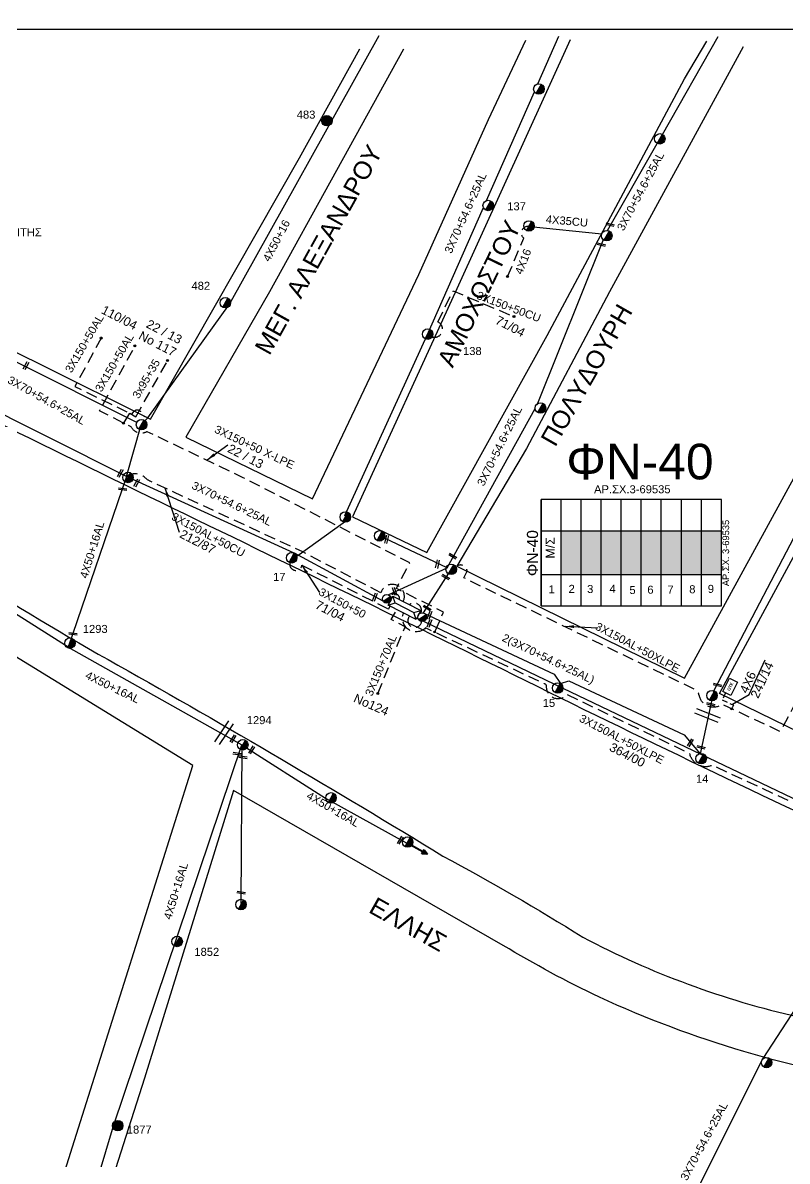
# Model space of a CAD drawing. Header units: millimetres. Extents: x 938 to 3112, y 793 to 1825.
# Drawn here: x 1769.3 to 1941.3, y 1553.4 to 1809.4 of the extents above; entities that cross this region are included whole.
import ezdxf
from ezdxf.enums import TextEntityAlignment as Align

# ---------------------------------------------------------------- set-up
doc = ezdxf.new("R2010")
doc.units = ezdxf.units.MM
doc.linetypes.add('DASHED', pattern=[19.05, 12.7, -6.35])
for name, color, linetype in [('Pillar OTE', 7, 'Continuous'), ('Ασφαλειοκιβώτια Χ.Τ 9 αναχωρήσεων', 7, 'Continuous'), ('Γέφυρες Εναερίου Δικτύου', 7, 'Continuous'), ('Γυμνά εναέρια ΧΤ (3Φ)   4x35CU', 7, 'Continuous'), ('Γυμνά εναέρια ΧΤ και ΦΟΠ (3Φ)   4x50+16AL', 7, 'Continuous'), ('Εναέρια παροχή ΧΤ 4x16', 7, 'SYN_LINE'), ('Επίτονοι', 7, 'Continuous'), ('Επιγραφές - Σχήματα', 7, 'Continuous'), ('Καλώδια ΧΤ   3x150+50AL', 7, 'DASHED'), ('Καλώδια ΧΤ   3x150+50CU', 7, 'DASHED'), ('Καλώδια ΧΤ   3x150+70AL', 7, 'DASHED'), ('Καλώδια ΧΤ   3x150AL+50CU', 7, 'DASHED'), ('Καλώδια ΧΤ   3x150AL+50XLPE', 7, 'DASHED'), ('Καλώδια ΧΤ   3x95+35CU', 7, 'DASHED'), ('Μηχανική τομή', 7, 'Continuous'), ('Στύλος Ξύλινος', 7, 'Continuous'), ('Στύλος Ξύλινος @ 1', 7, 'Continuous'), ('Στύλος ΦΜ', 7, 'Continuous'), ('Στύλος ΦΜ @ 1', 7, 'Continuous'), ('Συνδέσεις', 7, 'Continuous'), ('Συνεστραμμένα ΧΤ   3x70+54.6+25AL', 7, 'SYN_LINE'), ('Τομή', 7, 'Continuous'), ('Υποσταθμός εναέριος 2 στύλων', 7, 'Continuous'), ('Υποσταθμός πόλεως', 7, 'Continuous'), ('Υπόβαθρο ΔΕΗ', 7, 'Continuous'), ('Υπόγεια καλώδια Παροχών ΧΤ   4x6', 7, 'DASHED')]:
    doc.layers.add(name, color=color, linetype=linetype)
doc.styles.get("Standard").update_dxf_attribs({"font": 'arial.ttf'})
doc.linetypes.add('SYN_LINE', pattern='A,0.5,-0.0001,["/\\/\\/\\/",Standard,S=0.1,R=0,X=0,Y=-0.05],-0.25', length=0.7501)
doc.dimstyles.new('ISO-25', dxfattribs={"dimtxt": 2.5, "dimasz": 2.5, "dimexe": 1.25, "dimexo": 0.625, "dimtad": 1, "dimtxsty": 'Standard', "dimcen": 2.5, "dimaunit": 2, "dimazin": 0, "dimtfac": 1, "dimtmove": 0, "dimatfit": 3, "dimfxl": 1, "dimarcsym": 0})

# ---------------------------------------------------------------- blocks, each defined once
blk = doc.blocks.new('ΑΣΦΑΛΕΙΟΚΙΒΩΤΙΟ ΥΠΟΣΤΑΘΜΟΥ 9 ΑΝΑΧΩΡΗΣΕΩΝ')
at = {"layer": 'Ασφαλειοκιβώτια Χ.Τ 9 αναχωρήσεων', "ltscale": 40}
for p, q in [((-23.8, 40.36), (24.02, 40.36)), ((-9.72, 40.36), (-9.72, -40.64)), ((9.94, 40.36), (9.94, -40.64)), ((-23.8, 31.36), (24.02, 31.36)), ((-23.8, 22.36), (24.02, 22.36)), ((-23.8, 13.36), (24.02, 13.36)), ((-23.8, 4.36), (24.02, 4.36)), ((-23.8, -4.64), (24.02, -4.64)), ((-23.8, -13.64), (24.02, -13.64)), ((-23.8, -22.64), (24.02, -22.64)), ((-23.8, -31.64), (24.02, -31.64))]:
    blk.add_line(p, q, dxfattribs=at)
at = {"layer": 'Ασφαλειοκιβώτια Χ.Τ 9 αναχωρήσεων'}
blk.add_lwpolyline([(-23.8, -40.64), (24.02, -40.64), (24.02, 40.36), (-23.8, 40.36)], close=True, dxfattribs=at)
for s, p in [('1', (-18.22, 37.06)), ('2', (-18.02, 28.07)), ('3', (-18.09, 19.73)), ('4', (-17.94, 9.66)), ('5', (-18.55, 0.71)), ('6', (-18.4, -7.35)), ('7', (-18.34, -16.37)), ('8', (-18.19, -26.2)), ('9', (-18.02, -34.53))]:
    blk.add_text(s, height=3.6, rotation=270, dxfattribs=at).set_placement(p)
at = {"layer": 'Ασφαλειοκιβώτια Χ.Τ 9 αναχωρήσεων', "ltscale": 40}
for tag, height, p in [('ΟΝΟΜΑ', 5, (-0.16, 44.31)), ('ΚΕΙΜΕΝΟ 1', 2, (17.06, 35.59)), ('ΚΕΙΜΕΝΟ 2', 2, (17.06, 26.88)), ('ΚΕΙΜΕΝΟ 3', 2, (17.06, 17.69)), ('ΚΕΙΜΕΝΟ 4', 2, (17.06, 8.71)), ('ΚΕΙΜΕΝΟ 5', 2, (17.06, -0.13)), ('ΚΕΙΜΕΝΟ 6', 2, (17.06, -9.05)), ('ΚΕΙΜΕΝΟ 7', 2, (17.06, -18.13)), ('ΚΕΙΜΕΝΟ 8', 2, (17.06, -26.85)), ('ΚΕΙΜΕΝΟ 9', 2, (17.06, -35.99)), ('ΣΧ', 2, (-0.1, -42.64))]:
    blk.add_attdef(tag, text='', height=height, dxfattribs=at).set_placement(p, align=Align.MIDDLE_CENTER)
blk = doc.blocks.new('ΥΠΟΣΤΑΘΜΟΣ ΕΝΑΕΡΙΟΣ ΕΠΙ 2 ΣΤΥΛΩΝ')
at = {"layer": 'Υποσταθμός εναέριος 2 στύλων', "linetype": 'Continuous'}
for points in [[(-11.97, -2.11, 0.574793), (-8.45, -0.07, 0.268822), (-9.64, 1.98)], [(9.68, -2.15, 0.574793), (13.19, -0.1, 0.268822), (12.01, 1.95)]]:
    blk.add_hatch(color=256, dxfattribs=at).paths.add_polyline_path(points)
for p, q in [((-11.97, -2.11), (-9.64, 1.98)), ((9.68, -2.15), (12.01, 1.95))]:
    blk.add_line(p, q, dxfattribs=at)
for centre in [(-10.81, -0.07), (10.84, -0.1)]:
    blk.add_circle(centre, 2.36, dxfattribs=at)
at = {"layer": 'Υποσταθμός πόλεως', "linetype": 'Continuous', "ltscale": 40}
blk.add_lwpolyline([(-8.57, 2.82), (8.57, 2.82), (8.57, -2.82), (-8.57, -2.82)], close=True, dxfattribs=at)
for points in [[(-5.75, 0), (-8.57, 2.82)], [(-8.57, -2.82), (-5.75, 0)], [(-5.75, 0), (5.75, 0)], [(5.75, 0), (8.57, 2.82)], [(8.57, -2.82), (5.75, 0)]]:
    blk.add_lwpolyline(points, dxfattribs=at)
at = {"layer": 'Υποσταθμός εναέριος 2 στύλων', "ltscale": 40, "flags": 1}
for tag, p in [('ΜΕΤΑΣΧΗΜΑΤΙΣΜΟΣ', (14.09, 2.51)), ('ΙΣΧΥΣ', (14.07, -0.28)), ('ΑΡΙΘΜΟΣ', (14.19, -3))]:
    blk.add_attdef(tag, p, '', height=1.8, dxfattribs=at)
blk = doc.blocks.new('ΥΠΑΡΧΩΝ ΤΣΙΜΕΝΤΕΝΙΟΣ ΣΤΥΛΟΣ')
at = {"layer": 'Στύλος ΦΜ'}
blk.add_hatch(color=256, dxfattribs=at).paths.add_polyline_path([(-1.29, -2.28, 0.574793), (2.62, 0, 0.268822), (1.3, 2.27)])
blk.add_line((-1.29, -2.28), (1.3, 2.27), dxfattribs=at)
blk.add_circle((0, 0), 2.62, dxfattribs=at)
at = {"layer": 'Στύλος ΦΜ', "flags": 4}
for tag, p in [('ΑΡΙΘΜΟΣ', (-4.68, 8.05)), ('ΤΥΠΟΣ', (-4.91, 3.03))]:
    blk.add_attdef(tag, p, '', height=4, dxfattribs=at)
blk = doc.blocks.new('ΤΟΜΗ')
at = {"layer": 'Τομή', "ltscale": 40}
for p, q in [((-5.68, 0), (5.68, 0)), ((5.68, -2.33), (-5.68, -2.33))]:
    blk.add_line(p, q, dxfattribs=at)
blk = doc.blocks.new('ΕΠΙΤΟΝΟΣ')
at = {"layer": 'Επίτονοι', "lineweight": 40, "ltscale": 40}
blk.add_hatch(color=256, dxfattribs=at).paths.add_polyline_path([(-1.13, 6.47), (0, 9.1), (1.13, 6.47)])
for p, q in [((-1.13, 6.47), (0, 9.1)), ((1.13, 6.47), (-1.13, 6.47)), ((-1.13, 6.47), (0, 6.47)), ((0, 9.1), (1.13, 6.47)), ((0, 6.47), (0, 0))]:
    blk.add_line(p, q, dxfattribs=at)
blk = doc.blocks.new('ΥΠΑΡΧΩΝ ΞΥΛΙΝΟΣ ΣΤΥΛΟΣ')
at = {"layer": 'Στύλος Ξύλινος'}
h = blk.add_hatch(color=7, dxfattribs=at)
h.paths.add_polyline_path([(-2.62, 0, 0.270008), (-1.29, -2.28), (1.3, 2.27, 0.576266)])
h.paths.add_polyline_path([(-1.29, -2.28, 0.574793), (2.62, 0, 0.268822), (1.3, 2.27)])
at = {"layer": 'Στύλος Ξύλινος', "color": 7}
blk.add_line((-1.29, -2.28), (1.3, 2.27), dxfattribs=at)
blk.add_circle((0, 0), 2.62, dxfattribs=at)
at = {"layer": 'Στύλος Ξύλινος', "flags": 4}
for tag, p in [('ΑΡΙΘΜΟΣ', (-4.91, 8.6)), ('ΤΥΠΟΣ', (-4.85, 3.39))]:
    blk.add_attdef(tag, p, '', height=4, dxfattribs=at)
blk = doc.blocks.new('_ΣΥΝΔΕΣΗ')
at = {"layer": 'Συνδέσεις', "linetype": 'SYN_LINE', "ltscale": 40}
blk.add_hatch(color=256, dxfattribs=at).paths.add_polyline_path([(0.5, -0.01, 1), (-0.5, -0.01, 1)])
at = {"layer": 'Συνδέσεις'}
blk.add_circle((0, -0.01), 0.5, dxfattribs=at)
blk = doc.blocks.new('ΜΗΧΑΝΙΚΗ ΤΟΜΗ')
at = {"layer": 'Μηχανική τομή', "ltscale": 40}
for p, q in [((-1.89, 0.78), (1.89, 0.78)), ((1.89, 0), (-1.89, 0))]:
    blk.add_line(p, q, dxfattribs=at)
blk = doc.blocks.new('TSONTA XT1')
at = {"ltscale": 40}
h = blk.add_hatch(color=256, dxfattribs=at)
h.dxf.hatch_style = 1
h.paths.add_polyline_path([(596, 2487.7), (597.1, 2488.8), (596, 2489.9), (594.9, 2488.8)])
blk.add_lwpolyline([(594.9, 2488.8), (596, 2489.9), (597.1, 2488.8), (596, 2487.7)], close=True, dxfattribs=at)
blk = doc.blocks.new('PILLAR ΟΤΕ')
at = {"layer": 'Pillar OTE', "ltscale": 40}
blk.add_lwpolyline([(-3.31, 2.02), (3.39, 2.02), (3.39, -1.99), (-3.31, -1.99)], close=True, dxfattribs=at)
at = {"layer": 'Pillar OTE', "insert": (-1.81, 0.71), "char_height": 1.3575, "width": 109.961, "attachment_point": 1}
blk.add_mtext('{\\fArial|b1|i0|c161|p34;OTE}', dxfattribs=at)

msp = doc.modelspace()

# ---------------------------------------------------------------- hatches: boundary and pattern name
at = {"layer": 'Ασφαλειοκιβώτια Χ.Τ 9 αναχωρήσεων'}
for color, points in [(6, [(1890.44, 1685.39), (1894.94, 1685.39), (1894.94, 1695.22), (1890.44, 1695.22)]), (2, [(1894.94, 1695.22), (1894.94, 1685.39), (1899.44, 1685.39), (1899.44, 1695.22)]), (5, [(1899.44, 1695.22), (1899.44, 1685.39), (1903.94, 1685.39), (1903.94, 1695.22)]), (30, [(1903.94, 1695.22), (1903.94, 1685.39), (1908.44, 1685.39), (1908.44, 1695.22)]), (27, [(1908.44, 1695.22), (1908.44, 1685.39), (1912.94, 1685.39), (1912.94, 1695.22)]), (151, [(1912.94, 1695.22), (1912.94, 1685.39), (1917.44, 1685.39), (1917.44, 1695.22)]), (133, [(1917.44, 1695.22), (1917.44, 1685.39), (1921.94, 1685.39), (1921.94, 1695.22)]), (85, [(1921.94, 1695.22), (1921.94, 1685.39), (1926.44, 1685.39), (1926.44, 1695.22)])]:
    msp.add_hatch(color=color, dxfattribs=at).paths.add_polyline_path(points)

# ---------------------------------------------------------------- linework, layer by layer
at = {"layer": 'Γέφυρες Εναερίου Δικτύου', "color": 6, "linetype": 'SYN_LINE', "ltscale": 15}
msp.add_line((1924.79, 1659.31), (1921.71, 1645.06), dxfattribs=at)
at = {"layer": 'Γέφυρες Εναερίου Δικτύου', "color": 27, "flags": 128}
msp.add_lwpolyline([(1792.64, 1707.42), (1795.98, 1719.04)], dxfattribs=at)
at = {"layer": 'Γέφυρες Εναερίου Δικτύου', "color": 85, "linetype": 'SYN_LINE', "ltscale": 20, "flags": 128}
msp.add_lwpolyline([(1818.63, 1647.1), (1818.37, 1611.37)], dxfattribs=at)
at = {"layer": 'Γέφυρες Εναερίου Δικτύου', "color": 85, "linetype": 'DASHED', "ltscale": 0.2}
msp.add_arc((1857.34, 1677.28), 1.66, 341.5556, 127.5589, dxfattribs=at)
at = {"layer": 'Γυμνά εναέρια ΧΤ (3Φ)   4x35CU', "color": 5, "flags": 128}
msp.add_lwpolyline([(1883.46, 1763.64), (1899.6, 1761.98)], dxfattribs=at)
at = {"layer": 'Γυμνά εναέρια ΧΤ και ΦΟΠ (3Φ)   4x50+16AL', "color": 27, "flags": 128}
msp.add_lwpolyline([(1797.44, 1720.57), (1815.8, 1746.16), (1849.5, 1806.56)], dxfattribs=at)
at = {"layer": 'Γυμνά εναέρια ΧΤ και ΦΟΠ (3Φ)   4x50+16AL', "color": 2, "flags": 128}
for points in [[(1792.64, 1707.42), (1779.54, 1669.01)], [(1779.54, 1669.01), (1750.24, 1687.54), (1742.39, 1651.56), (1736.59, 1619.55), (1730.82, 1591.97), (1726.43, 1563.78)], [(1779.54, 1669.01), (1818.63, 1647.1)]]:
    msp.add_lwpolyline(points, dxfattribs=at)
at = {"layer": 'Γυμνά εναέρια ΧΤ και ΦΟΠ (3Φ)   4x50+16AL', "color": 85, "flags": 128}
msp.add_lwpolyline([(1686.13, 1265.35), (1696.45, 1310.78), (1706.33, 1347.23), (1718.4, 1386.34), (1735.76, 1382.12), (1757.4, 1455.37), (1771.04, 1498.63), (1789.77, 1561.37), (1818.63, 1647.1), (1837.46, 1635.04), (1859.25, 1623.02)], dxfattribs=at)
at = {"layer": 'Εναέρια παροχή ΧΤ 4x16', "color": 5, "linetype": 'DASHED', "ltscale": 0.2, "flags": 128}
msp.add_lwpolyline([(1878.39, 1752.37), (1882, 1761.02, -0.792177), (1883.46, 1763.64, -0.680072)], format="xyb", dxfattribs=at)
at = {"layer": 'Επιγραφές - Σχήματα'}
msp.add_lwpolyline([(974.02, 1807.96), (2963.81, 1807.96), (2963.81, 804.4), (974.02, 804.4)], close=True, dxfattribs=at)
at = {"layer": 'Επιγραφές - Σχήματα', "color": 151, "linetype": 'DASHED', "ltscale": 0.2}
for points in [[(1832.11, 1687.47), (1851.6, 1677.56)], [(1851.6, 1677.56), (1851.95, 1678.23)]]:
    msp.add_lwpolyline(points, dxfattribs=at)
msp.add_arc((1830.75, 1687.66), 1.37, 164.8695, 352.2327, dxfattribs=at)
at = {"layer": 'Επιγραφές - Σχήματα', "color": 5, "linetype": 'DASHED', "ltscale": 0.2}
msp.add_arc((1852.98, 1679.9), 1.11, 352.4044, 151.5413, dxfattribs=at)
at = {"layer": 'Επιγραφές - Σχήματα', "color": 6, "linetype": 'DASHED', "ltscale": 0.2}
msp.add_arc((1857.51, 1675.02), 1.56, 141.02, 353.2551, dxfattribs=at)
at = {"layer": 'Καλώδια ΧΤ   3x150+50AL', "color": 27, "linetype": 'DASHED', "ltscale": 0.2, "flags": 128}
msp.add_lwpolyline([(1786.98, 1738.54), (1781.07, 1727.67), (1793.85, 1721.37), (1794.43, 1722.08, -0.797475), (1795.92, 1721.34), (1797.44, 1720.57), (1795.98, 1719.04)], format="xyb", dxfattribs=at)
at = {"layer": 'Καλώδια ΧΤ   3x150+50CU', "color": 151, "linetype": 'DASHED', "ltscale": 0.2, "flags": 128}
msp.add_lwpolyline([(1862.71, 1742.14), (1866.11, 1749.15), (1879.84, 1743.35)], dxfattribs=at)
at = {"layer": 'Καλώδια ΧΤ   3x150+50CU', "color": 151, "linetype": 'DASHED', "ltscale": 0.2}
msp.add_arc((1861.96, 1740.51), 1.8, 241.5744, 65.5275, dxfattribs=at)
at = {"layer": 'Καλώδια ΧΤ   3x150+70AL', "color": 30, "linetype": 'DASHED', "ltscale": 0.2, "flags": 128}
msp.add_lwpolyline([(1849.2, 1658.6), (1855.31, 1673.63), (1852.22, 1675.27), (1853.48, 1677.44)], dxfattribs=at)
at = {"layer": 'Καλώδια ΧΤ   3x150AL+50CU', "color": 27, "linetype": 'DASHED', "ltscale": 0.2, "flags": 128}
msp.add_lwpolyline([(1849.87, 1681.25), (1832.33, 1690.43), (1798.11, 1706.28, -0.085862), (1796.65, 1707.3, 0.324504), (1792.64, 1707.42, 2.598073)], format="xyb", dxfattribs=at)
at = {"layer": 'Καλώδια ΧΤ   3x150AL+50CU', "color": 27, "linetype": 'DASHED', "ltscale": 0.2}
msp.add_arc((1852.46, 1680.44), 2.71, 335.4113, 162.6872, dxfattribs=at)
at = {"layer": 'Καλώδια ΧΤ   3x150AL+50XLPE', "color": 133, "linetype": 'DASHED', "ltscale": 0.2, "flags": 128}
for points in [[(1862.07, 1672.63), (1863.97, 1676.89), (1853.36, 1682.23), (1856.41, 1687.98), (1818.9, 1707.13), (1797.31, 1717.48, -0.426422), (1793.71, 1718.55), (1786.58, 1722.18), (1794.69, 1736.93)], [(1859.93, 1673.34, -0.81467), (1854.96, 1676.69)], [(1966.51, 1623.6, 0.719804), (1959.32, 1627.05, -0.460868), (1957.04, 1627.19, 0.472091), (1955.9, 1627.89), (1924.42, 1642.46, -0.482046), (1919.37, 1645.07), (1891.72, 1658.36, -0.728312), (1887.16, 1660.11, 0.378863), (1886.6, 1660.82), (1859.93, 1673.34)]]:
    msp.add_lwpolyline(points, format="xyb", dxfattribs=at)
at = {"layer": 'Καλώδια ΧΤ   3x150AL+50XLPE', "color": 85, "linetype": 'DASHED', "ltscale": 0.2, "flags": 128}
msp.add_lwpolyline([(1946.81, 1663.47), (1939.68, 1650.06), (1926.59, 1656.18, -0.544055), (1921.53, 1657.97, 0.116056), (1920.86, 1659.32), (1868.56, 1684.59), (1869.29, 1686.14, 0.563136), (1866.99, 1687.27, 1.150188)], format="xyb", dxfattribs=at)
at = {"layer": 'Καλώδια ΧΤ   3x95+35CU', "color": 133, "linetype": 'DASHED', "ltscale": 0.2}
msp.add_lwpolyline([(1792.18, 1719.56), (1793.39, 1721.62), (1794.78, 1720.84), (1801.84, 1733.32)], dxfattribs=at)
at = {"layer": 'Συνεστραμμένα ΧΤ   3x70+54.6+25AL', "color": 7, "linetype": 'SYN_LINE', "ltscale": 20}
msp.add_line((1947.22, 1702.27), (1924.79, 1659.31), dxfattribs=at)
at = {"layer": 'Συνεστραμμένα ΧΤ   3x70+54.6+25AL', "color": 27, "linetype": 'SYN_LINE', "ltscale": 20, "flags": 128}
for points in [[(1885.18, 1795.69), (1889.92, 1806.45)], [(1873.61, 1769.44), (1884.4, 1793.92)], [(1860.26, 1739.15), (1872.93, 1767.89)], [(1794.98, 1719.54), (1767.32, 1733.38)]]:
    msp.add_lwpolyline(points, dxfattribs=at)
at = {"layer": 'Συνεστραμμένα ΧΤ   3x70+54.6+25AL', "color": 5, "linetype": 'SYN_LINE', "ltscale": 20, "flags": 128}
for points in [[(1913.21, 1784.33), (1925.77, 1806.34)], [(1900.87, 1762.71), (1912.05, 1782.29)], [(1885.05, 1723.51), (1899.91, 1760.66)], [(1864.76, 1686.86), (1884.6, 1722.69)], [(1851.53, 1680.81), (1864.76, 1686.86), (1850.69, 1693.56)]]:
    msp.add_lwpolyline(points, dxfattribs=at)
at = {"layer": 'Συνεστραμμένα ΧΤ   3x70+54.6+25AL', "color": 151, "linetype": 'SYN_LINE', "ltscale": 20, "flags": 128}
msp.add_lwpolyline([(1830.19, 1688.88), (1842.75, 1697.99), (1841.81, 1698.65), (1860.26, 1739.15)], dxfattribs=at)
at = {"layer": 'Συνεστραμμένα ΧΤ   3x70+54.6+25AL', "color": 2, "linetype": 'SYN_LINE', "ltscale": 20, "flags": 128}
for points in [[(1792.64, 1707.42), (1757.52, 1725.04)], [(1830.41, 1690.15), (1792.64, 1707.42)], [(1850.38, 1679.36), (1830.42, 1690.14)]]:
    msp.add_lwpolyline(points, dxfattribs=at)
at = {"layer": 'Συνεστραμμένα ΧΤ   3x70+54.6+25AL', "color": 85, "linetype": 'SYN_LINE', "ltscale": 15, "flags": 128}
msp.add_lwpolyline([(1859.44, 1676.73), (1865.69, 1686.52)], dxfattribs=at)
at = {"layer": 'Συνεστραμμένα ΧΤ   3x70+54.6+25AL', "color": 6, "linetype": 'SYN_LINE', "ltscale": 20, "flags": 128}
for points in [[(1859.43, 1674.88), (1890.83, 1659.84)], [(1859.57, 1676.68), (1888.82, 1662.99)], [(1888.82, 1662.99), (1890.24, 1660.86), (1892.17, 1661.43)], [(1892.17, 1661.43), (1918.07, 1649.31), (1921.71, 1645.06)], [(1890.83, 1659.84), (1966.51, 1623.6), (1995.36, 1608.93)]]:
    msp.add_lwpolyline(points, dxfattribs=at)
at = {"layer": 'Συνεστραμμένα ΧΤ   3x70+54.6+25AL', "color": 133, "linetype": 'SYN_LINE', "ltscale": 20, "flags": 128}
for points in [[(1935.85, 1576.5), (1966.51, 1623.6)], [(1916.5, 1538.47), (1918.83, 1542.59), (1935.48, 1575.94)]]:
    msp.add_lwpolyline(points, dxfattribs=at)
at = {"layer": 'Υπόβαθρο ΔΕΗ', "flags": 128}
for points in [[(1931.33, 1804.02), (1901.26, 1748.89), (1882.63, 1713.7), (1866.99, 1687.27), (1890.56, 1675.63), (1918.18, 1662.08), (1946.69, 1714.31), (1982.62, 1783.97), (1992.34, 1802.03), (1977.69, 1809.43)], [(1931.33, 1804.02), (1901.26, 1748.89), (1882.63, 1713.7), (1866.99, 1687.27), (1890.56, 1675.63), (1918.18, 1662.08), (1946.69, 1714.31), (1982.62, 1783.97), (1992.34, 1802.03), (1977.69, 1809.43)], [(1854.94, 1803.47), (1824.83, 1748.92), (1806.03, 1716.27), (1834.53, 1702.37), (1858.44, 1752.82), (1874.07, 1787.67), (1882.51, 1805.51)], [(1854.94, 1803.47), (1824.83, 1748.92), (1806.03, 1716.27), (1834.53, 1702.37), (1858.44, 1752.82), (1874.07, 1787.67), (1882.51, 1805.51)], [(1892.44, 1805.57), (1866.99, 1749.63), (1843.47, 1698.35), (1860.22, 1690.35), (1887.3, 1739.14), (1918.17, 1796.81), (1923.17, 1805.26)], [(1892.44, 1805.57), (1866.99, 1749.63), (1843.47, 1698.35), (1860.22, 1690.35), (1887.3, 1739.14), (1918.17, 1796.81), (1923.17, 1805.26)], [(1704.41, 1803.41), (1690.02, 1775.84), (1739.43, 1749.25), (1773.11, 1732.75), (1798.07, 1720.26), (1831.58, 1779.08), (1845.18, 1803.58)], [(1704.41, 1803.41), (1690.02, 1775.84), (1739.43, 1749.25), (1773.11, 1732.75), (1798.07, 1720.26), (1831.58, 1779.08), (1845.18, 1803.58)], [(1932.72, 1658.35), (1936.31, 1666.17)]]:
    msp.add_lwpolyline(points, dxfattribs=at)
for points in [[(1665.42, 1690.16), (1655.5, 1615.02), (1649.65, 1558.71, 0.03013), (1645.68, 1512.19, 0.007223), (1644.37, 1445.62, -0.004349), (1642.05, 1392.66, -0.002152), (1638.63, 1324.56), (1681.78, 1286.58), (1712.69, 1398.25), (1729.24, 1394.28), (1760.92, 1494.69), (1791.71, 1592.04), (1807.62, 1642.41), (1749.77, 1677.85), (1731.01, 1580.41), (1726.37, 1554.95), (1717.98, 1555.73), (1733.66, 1644.9), (1740.51, 1684.04), (1648.35, 1751.46), (1652.99, 1776.71), (1598.01, 1804.46)], [(1665.42, 1690.16), (1655.5, 1615.02), (1649.65, 1558.71, 0.03013), (1645.68, 1512.19, 0.007223), (1644.37, 1445.62, -0.004349), (1642.05, 1392.66, -0.002152), (1638.63, 1324.56), (1681.78, 1286.58), (1712.69, 1398.25), (1729.24, 1394.28), (1760.92, 1494.69), (1791.71, 1592.04), (1807.62, 1642.41), (1749.77, 1677.85), (1731.01, 1580.41), (1726.37, 1554.95), (1717.98, 1555.73), (1733.66, 1644.9), (1740.51, 1684.04), (1648.35, 1751.46), (1652.99, 1776.71), (1598.01, 1804.46)], [(1663.13, 1771.57), (1659.6, 1753.88), (1722.25, 1708.85, 0.028998), (1790.76, 1664.97, -0.009322), (1863.84, 1622.06, -0.01684), (1895.31, 1603.79, 0.065399), (1943.84, 1585.88, 0.023792), (1966.96, 1582.05), (1983.99, 1613.15, -0.005825), (1898.26, 1653.67, 0.00172), (1813.91, 1695.02, -0.002846), (1728.22, 1737.05, 0.004593), (1663.13, 1771.57, -13.107716)], [(1663.13, 1771.57), (1659.6, 1753.88), (1722.25, 1708.85, 0.028998), (1790.76, 1664.97, -0.009322), (1863.84, 1622.06, -0.01684), (1895.31, 1603.79, 0.065399), (1943.84, 1585.88, 0.023792), (1966.96, 1582.05), (1983.99, 1613.15, -0.005825), (1898.26, 1653.67, 0.00172), (1813.91, 1695.02, -0.002846), (1728.22, 1737.05, 0.004593), (1663.13, 1771.57, -13.107716)], [(1926.06, 1658.59), (1969.42, 1738.71, 0.020078), (2038.8, 1706.65), (2023.2, 1668.73), (2004.28, 1620.45), (1926.06, 1658.59)], [(1926.06, 1658.59), (1969.42, 1738.71, 0.020078), (2038.8, 1706.65), (2023.2, 1668.73), (2004.28, 1620.45), (1926.06, 1658.59)], [(1902.74, 1545.24), (1952.24, 1512.68), (1975.04, 1541.92), (1982.13, 1554.7), (1983.22, 1560.38), (1965.45, 1570.59, -0.071197), (1899.01, 1590.32, -0.025167), (1877.4, 1601.96), (1816.73, 1636.81), (1796.69, 1572.1), (1777.11, 1510.72), (1756.99, 1444.82), (1737.1, 1380.25), (1719.95, 1384.76), (1699.74, 1315.36), (1689.83, 1279.6), (1742.44, 1236.52)], [(1902.74, 1545.24), (1952.24, 1512.68), (1975.04, 1541.92), (1982.13, 1554.7), (1983.22, 1560.38), (1965.45, 1570.59, -0.071197), (1899.01, 1590.32, -0.025167), (1877.4, 1601.96), (1816.73, 1636.81), (1796.69, 1572.1), (1777.11, 1510.72), (1756.99, 1444.82), (1737.1, 1380.25), (1719.95, 1384.76), (1699.74, 1315.36), (1689.83, 1279.6), (1742.44, 1236.52)]]:
    msp.add_lwpolyline(points, format="xyb", dxfattribs=at)
at = {"layer": 'Υπόγεια καλώδια Παροχών ΧΤ   4x6', "color": 85, "linetype": 'DASHED', "ltscale": 0.1}
msp.add_lwpolyline([(1927.4, 1658.73), (1926.62, 1657.19), (1929.15, 1655.97), (1928.88, 1655.4)], dxfattribs=at)

# ---------------------------------------------------------------- block references
at = {"layer": 'Pillar OTE', "xscale": 0.4999999999999999, "yscale": 0.4999999999999999, "zscale": 0.4999999999999999, "rotation": 64.14389666274676}
msp.add_blockref('PILLAR ΟΤΕ', (1928.43, 1660.09), dxfattribs=at)
at = {"layer": 'Ασφαλειοκιβώτια Χ.Τ 9 αναχωρήσεων'}
ref = msp.add_blockref('ΑΣΦΑΛΕΙΟΚΙΒΩΤΙΟ ΥΠΟΣΤΑΘΜΟΥ 9 ΑΝΑΧΩΡΗΣΕΩΝ', (1906.13, 1690.25), dxfattribs=dict(at, xscale=0.5, yscale=0.5, zscale=0.5, rotation=90))
ref.add_attrib('ΟΝΟΜΑ', 'ΦΝ-40', dxfattribs={"ltscale": 40, "height": 2.5, "rotation": 90}).set_placement((1883.97, 1690.17), align=Align.MIDDLE_CENTER)
ref.add_attrib('ΣΧ', 'ΑΡ.ΣΧ. 3-69535', dxfattribs={"ltscale": 40, "height": 1.5, "rotation": 90}).set_placement((1927.45, 1690.2), align=Align.MIDDLE_CENTER)
at = {"layer": 'Επίτονοι', "xscale": 0.4499999999998202, "yscale": 0.4499999999998202, "zscale": 0.4499999999998202, "rotation": 240.8753475465496}
msp.add_blockref('ΕΠΙΤΟΝΟΣ', (1856.8, 1624.44), dxfattribs=at)
msp.add_blockref('ΕΠΙΤΟΝΟΣ', (1856.8, 1624.44), dxfattribs=at)
at = {"layer": 'Μηχανική τομή'}
for p, xscale, yscale, zscale, rotation in [((1901.48, 1764.22), 0.4999999999997988, 0.4999999999997988, 0.4999999999997988, 165.21748676304), ((1899.53, 1759.71), 0.4999999999997988, 0.4999999999997988, 0.4999999999997988, 165.21748676304), ((1769.89, 1732.42), 0.499999999999892, 0.499999999999892, 0.499999999999892, 240.8781210809416), ((1791.1, 1708.23), 0.499999999999892, 0.499999999999892, 0.499999999999892, 240.8781210809416), ((1794.78, 1706.04), 0.499999999999892, 0.499999999999892, 0.499999999999892, 240.8781210809416), ((1791.84, 1704.76), 0.4999999999999005, 0.4999999999999005, 0.4999999999999005, 172.0121817505697), ((1851.38, 1693.23), 0.4999999999997657, 0.4999999999997657, 0.4999999999997657, 77.60464848943172), ((1865.94, 1689.33), 0.4999999999997727, 0.4999999999997727, 0.4999999999997727, 329.3639207382435), ((1862.78, 1687.67), 0.4999999999997657, 0.4999999999997657, 0.4999999999997657, 77.60464848943172), ((1864.37, 1684.62), 0.4999999999997727, 0.4999999999997727, 0.4999999999997727, 329.3639207382435), ((1853.17, 1681.64), 0.49999999999978, 0.49999999999978, 0.49999999999978, 109.276178811292), ((1848.34, 1680.35), 0.4999999999999203, 0.4999999999999203, 0.4999999999999203, 248.6144360402801), ((1860.17, 1677.67), 0.4999999999997727, 0.4999999999997727, 0.4999999999997727, 329.3639207382435), ((1860.64, 1676.3), 0.4999999999999203, 0.4999999999999203, 0.4999999999999203, 248.6144360402801), ((1860.62, 1674.47), 0.4999999999999203, 0.4999999999999203, 0.4999999999999203, 248.6144360402801), ((1780.67, 1672.23), 0.4999999999999005, 0.4999999999999005, 0.4999999999999005, 172.0121817505697), ((1925.64, 1660.68), 0.4999999999999562, 0.4999999999999562, 0.4999999999999562, 166.524943246318), ((1924.12, 1656.37), 0.4999999999999562, 0.4999999999999562, 0.4999999999999562, 166.524943246318), ((1816.44, 1648.53), 0.4999999999999092, 0.4999999999999092, 0.4999999999999092, 239.2512852772683), ((1820.64, 1646.04), 0.4999999999999092, 0.4999999999999092, 0.4999999999999092, 239.2512852772683), ((1919.3, 1647.62), 0.4999999999999092, 0.4999999999999092, 0.4999999999999092, 239.2512852772683), ((1921.94, 1646.71), 0.4999999999999562, 0.4999999999999562, 0.4999999999999562, 166.524943246318), ((1817.6, 1645.25), 0.4999999999999005, 0.4999999999999005, 0.4999999999999005, 172.0121817505697), ((1818.9, 1644.47), 0.4999999999999005, 0.4999999999999005, 0.4999999999999005, 172.0121817505697), ((1854.08, 1625.72), 0.4999999999999092, 0.4999999999999092, 0.4999999999999092, 239.2512852772683), ((1818.47, 1614.02), 0.4999999999999005, 0.4999999999999005, 0.4999999999999005, 172.0121817505697)]:
    msp.add_blockref('ΜΗΧΑΝΙΚΗ ΤΟΜΗ', p, dxfattribs=dict(at, xscale=xscale, yscale=yscale, zscale=zscale, rotation=rotation))
at = {"layer": 'Στύλος Ξύλινος @ 1', "ltscale": 40}
ref = msp.add_blockref('ΥΠΑΡΧΩΝ ΞΥΛΙΝΟΣ ΣΤΥΛΟΣ', (1837.73, 1787.4), dxfattribs=dict(at, xscale=0.4499999999998181, yscale=0.4499999999998181, zscale=0.4499999999998181))
ref.add_attrib('ΑΡΙΘΜΟΣ', '483', (1830.96, 1787.88), dxfattribs={"layer": 'Στύλος Ξύλινος', "height": 1.8, "flags": 4})
ref = msp.add_blockref('ΥΠΑΡΧΩΝ ΞΥΛΙΝΟΣ ΣΤΥΛΟΣ', (1790.7, 1561.43), dxfattribs=dict(at, xscale=0.4499999999998181, yscale=0.4499999999998181, zscale=0.4499999999998181))
ref.add_attrib('ΑΡΙΘΜΟΣ', '1877', (1792.74, 1559.66), dxfattribs={"layer": 'Στύλος Ξύλινος', "height": 1.8, "flags": 4})
at = {"layer": 'Στύλος ΦΜ @ 1', "ltscale": 40, "xscale": 0.4499999999998181, "yscale": 0.4499999999998181, "zscale": 0.4499999999998181}
for p in [(1885.41, 1794.53), (1885.41, 1794.53), (1912.6, 1783.33), (1912.6, 1783.33), (1883.19, 1763.75), (1883.19, 1763.75), (1900.69, 1761.55), (1885.77, 1722.8), (1796.05, 1719.05), (1796.05, 1719.05), (1793.02, 1707.19), (1793.02, 1707.19), (1841.89, 1698.29), (1849.59, 1694.06), (1865.69, 1686.52), (1865.69, 1686.52), (1924.35, 1658.14), (1924.35, 1658.14), (1838.67, 1635.14), (1838.67, 1635.14), (1855.9, 1625.2), (1855.9, 1625.2), (1818.42, 1611.15), (1936.61, 1575.61), (1936.61, 1575.61)]:
    msp.add_blockref('ΥΠΑΡΧΩΝ ΤΣΙΜΕΝΤΕΝΙΟΣ ΣΤΥΛΟΣ', p, dxfattribs=at)
at = {"layer": 'Στύλος ΦΜ @ 1', "ltscale": 40}
ref = msp.add_blockref('ΥΠΑΡΧΩΝ ΤΣΙΜΕΝΤΕΝΙΟΣ ΣΤΥΛΟΣ', (1874.02, 1768.34), dxfattribs=dict(at, xscale=0.4499999999998181, yscale=0.4499999999998181, zscale=0.4499999999998181))
ref.add_attrib('ΤΥΠΟΣ', '137', (1878.3, 1767.26), dxfattribs={"layer": 'Στύλος ΦΜ', "height": 1.8, "flags": 4})
ref = msp.add_blockref('ΥΠΑΡΧΩΝ ΤΣΙΜΕΝΤΕΝΙΟΣ ΣΤΥΛΟΣ', (1874.02, 1768.34), dxfattribs=dict(at, xscale=0.4499999999998181, yscale=0.4499999999998181, zscale=0.4499999999998181))
ref.add_attrib('ΤΥΠΟΣ', '137', (1878.3, 1767.26), dxfattribs={"layer": 'Στύλος ΦΜ', "height": 1.8, "flags": 4})
ref = msp.add_blockref('ΥΠΑΡΧΩΝ ΤΣΙΜΕΝΤΕΝΙΟΣ ΣΤΥΛΟΣ', (1814.9, 1746.48), dxfattribs=dict(at, xscale=0.4499999999998181, yscale=0.4499999999998181, zscale=0.4499999999998181))
ref.add_attrib('ΤΥΠΟΣ', '482', (1807.29, 1749.39), dxfattribs={"layer": 'Στύλος ΦΜ', "height": 1.8, "flags": 4})
ref = msp.add_blockref('ΥΠΑΡΧΩΝ ΤΣΙΜΕΝΤΕΝΙΟΣ ΣΤΥΛΟΣ', (1860.41, 1739.42), dxfattribs=dict(at, xscale=0.4499999999998181, yscale=0.4499999999998181, zscale=0.4499999999998181))
ref.add_attrib('ΑΡΙΘΜΟΣ', '138', (1868.35, 1734.72), dxfattribs={"layer": 'Στύλος ΦΜ', "height": 1.8, "flags": 4})
ref = msp.add_blockref('ΥΠΑΡΧΩΝ ΤΣΙΜΕΝΤΕΝΙΟΣ ΣΤΥΛΟΣ', (1829.82, 1689.12), dxfattribs=dict(at, xscale=0.4499999999998181, yscale=0.4499999999998181, zscale=0.4499999999998181))
ref.add_attrib('ΤΥΠΟΣ', '17', (1825.63, 1683.94), dxfattribs={"layer": 'Στύλος ΦΜ', "height": 1.8, "flags": 4})
ref = msp.add_blockref('ΥΠΑΡΧΩΝ ΤΣΙΜΕΝΤΕΝΙΟΣ ΣΤΥΛΟΣ', (1829.82, 1689.12), dxfattribs=dict(at, xscale=0.4499999999998181, yscale=0.4499999999998181, zscale=0.4499999999998181))
ref.add_attrib('ΤΥΠΟΣ', '17', (1825.63, 1683.94), dxfattribs={"layer": 'Στύλος ΦΜ', "height": 1.8, "flags": 4})
ref = msp.add_blockref('ΥΠΑΡΧΩΝ ΤΣΙΜΕΝΤΕΝΙΟΣ ΣΤΥΛΟΣ', (1779.95, 1669.93), dxfattribs=dict(at, xscale=0.4499999999998181, yscale=0.4499999999998181, zscale=0.4499999999998181))
ref.add_attrib('ΤΥΠΟΣ', '1293', (1782.84, 1672.23), dxfattribs={"layer": 'Στύλος ΦΜ', "height": 1.8, "flags": 4})
ref = msp.add_blockref('ΥΠΑΡΧΩΝ ΤΣΙΜΕΝΤΕΝΙΟΣ ΣΤΥΛΟΣ', (1779.95, 1669.93), dxfattribs=dict(at, xscale=0.4499999999998181, yscale=0.4499999999998181, zscale=0.4499999999998181))
ref.add_attrib('ΤΥΠΟΣ', '1293', (1782.84, 1672.23), dxfattribs={"layer": 'Στύλος ΦΜ', "height": 1.8, "flags": 4})
ref = msp.add_blockref('ΥΠΑΡΧΩΝ ΤΣΙΜΕΝΤΕΝΙΟΣ ΣΤΥΛΟΣ', (1889.65, 1659.84), dxfattribs=dict(at, xscale=0.4499999999998181, yscale=0.4499999999998181, zscale=0.4499999999998181))
ref.add_attrib('ΤΥΠΟΣ', '15', (1886.28, 1655.59), dxfattribs={"layer": 'Στύλος ΦΜ', "height": 1.8, "flags": 4})
ref = msp.add_blockref('ΥΠΑΡΧΩΝ ΤΣΙΜΕΝΤΕΝΙΟΣ ΣΤΥΛΟΣ', (1889.65, 1659.84), dxfattribs=dict(at, xscale=0.4499999999998181, yscale=0.4499999999998181, zscale=0.4499999999998181))
ref.add_attrib('ΤΥΠΟΣ', '15', (1886.28, 1655.59), dxfattribs={"layer": 'Στύλος ΦΜ', "height": 1.8, "flags": 4})
ref = msp.add_blockref('ΥΠΑΡΧΩΝ ΤΣΙΜΕΝΤΕΝΙΟΣ ΣΤΥΛΟΣ', (1818.82, 1647.08), dxfattribs=dict(at, xscale=0.4499999999998181, yscale=0.4499999999998181, zscale=0.4499999999998181))
ref.add_attrib('ΤΥΠΟΣ', '1294', (1819.72, 1651.72), dxfattribs={"layer": 'Στύλος ΦΜ', "height": 1.8, "flags": 4})
ref = msp.add_blockref('ΥΠΑΡΧΩΝ ΤΣΙΜΕΝΤΕΝΙΟΣ ΣΤΥΛΟΣ', (1818.82, 1647.08), dxfattribs=dict(at, xscale=0.4499999999998181, yscale=0.4499999999998181, zscale=0.4499999999998181))
ref.add_attrib('ΤΥΠΟΣ', '1294', (1819.72, 1651.72), dxfattribs={"layer": 'Στύλος ΦΜ', "height": 1.8, "flags": 4})
ref = msp.add_blockref('ΥΠΑΡΧΩΝ ΤΣΙΜΕΝΤΕΝΙΟΣ ΣΤΥΛΟΣ', (1921.9, 1643.96), dxfattribs=dict(at, xscale=0.4499999999998181, yscale=0.4499999999998181, zscale=0.4499999999998181))
ref.add_attrib('ΤΥΠΟΣ', '14', (1920.75, 1638.54), dxfattribs={"layer": 'Στύλος ΦΜ', "height": 1.8, "flags": 4})
ref = msp.add_blockref('ΥΠΑΡΧΩΝ ΤΣΙΜΕΝΤΕΝΙΟΣ ΣΤΥΛΟΣ', (1921.9, 1643.96), dxfattribs=dict(at, xscale=0.4499999999998181, yscale=0.4499999999998181, zscale=0.4499999999998181))
ref.add_attrib('ΤΥΠΟΣ', '14', (1920.75, 1638.54), dxfattribs={"layer": 'Στύλος ΦΜ', "height": 1.8, "flags": 4})
ref = msp.add_blockref('ΥΠΑΡΧΩΝ ΤΣΙΜΕΝΤΕΝΙΟΣ ΣΤΥΛΟΣ', (1804.05, 1602.85), dxfattribs=dict(at, xscale=0.4499999999998181, yscale=0.4499999999998181, zscale=0.4499999999998181))
ref.add_attrib('ΤΥΠΟΣ', '1852', (1807.93, 1599.62), dxfattribs={"layer": 'Στύλος ΦΜ', "height": 1.8, "flags": 4})
ref = msp.add_blockref('ΥΠΑΡΧΩΝ ΤΣΙΜΕΝΤΕΝΙΟΣ ΣΤΥΛΟΣ', (1804.05, 1602.85), dxfattribs=dict(at, xscale=0.4499999999998181, yscale=0.4499999999998181, zscale=0.4499999999998181))
ref.add_attrib('ΤΥΠΟΣ', '1852', (1807.93, 1599.62), dxfattribs={"layer": 'Στύλος ΦΜ', "height": 1.8, "flags": 4})
at = {"layer": 'Συνδέσεις', "xscale": 0.4500000000000455, "yscale": 0.4500000000000455, "zscale": 0.4500000000000455}
for p in [(1878.37, 1752.38), (1879.81, 1743.36), (1786.95, 1738.55), (1794.54, 1736.77), (1801.9, 1733.49), (1792.02, 1719.41), (1849.17, 1658.61)]:
    msp.add_blockref('_ΣΥΝΔΕΣΗ', p, dxfattribs=at)
at = {"layer": 'Συνδέσεις'}
for p, xscale, yscale, zscale, rotation in [((1533.28, 1280.09), 0.2, 0.2, 0.2, 333.511527032759), ((1540.77, 1163.44), 0.2447546644197156, 0.2447546644197156, 0.2447546644197156, 335.1912177321973)]:
    msp.add_blockref('TSONTA XT1', p, dxfattribs=dict(at, xscale=xscale, yscale=yscale, zscale=zscale, rotation=rotation))
at = {"layer": 'Τομή'}
for p, xscale, yscale, zscale, rotation in [((1923.53, 1654.2), 0.5000000000000473, 0.5000000000000473, 0.5000000000000473, 337.9490532651688), ((1923.53, 1654.2), 0.5000000000000473, 0.5000000000000473, 0.5000000000000473, 337.9490532651688), ((1814.12, 1650.12), 0.500000000000049, 0.500000000000049, 0.500000000000049, 55.63111601555431), ((1814.12, 1650.12), 0.500000000000049, 0.500000000000049, 0.500000000000049, 55.63111601555431)]:
    msp.add_blockref('ΤΟΜΗ', p, dxfattribs=dict(at, xscale=xscale, yscale=yscale, zscale=zscale, rotation=rotation))
at = {"layer": 'Υποσταθμός εναέριος 2 στύλων', "lineweight": 30, "xscale": 0.4129611140485583, "yscale": 0.4129611140485583, "zscale": 0.4129611140485583, "rotation": 332.8299221412701}
msp.add_blockref('ΥΠΟΣΤΑΘΜΟΣ ΕΝΑΕΡΙΟΣ ΕΠΙ 2 ΣΤΥΛΩΝ', (1855.17, 1677.88), dxfattribs=at)

# ---------------------------------------------------------------- texts
at = {"layer": 'Γυμνά εναέρια ΧΤ (3Φ)   4x35CU'}
msp.add_text('4X35CU', height=1.8, rotation=354.9412, dxfattribs=at).set_placement((1891.72, 1764.87), align=Align.MIDDLE)
at = {"layer": 'Γυμνά εναέρια ΧΤ και ΦΟΠ (3Φ)   4x50+16AL'}
for s, rotation, p in [('4X50+16', 62.27, (1826.37, 1760.44)), ('4X50+16AL', 72.9277, (1784.93, 1690.92)), ('4X50+16AL', 334.0791, (1789.56, 1660.02)), ('4X50+16AL', 329.9294, (1839.14, 1632.57)), ('4X50+16AL', 73.0093, (1803.77, 1614.22))]:
    msp.add_text(s, height=1.8, rotation=rotation, dxfattribs=at).set_placement(p, align=Align.MIDDLE)
at = {"layer": 'Εναέρια παροχή ΧΤ 4x16', "ltscale": 20}
msp.add_text('4X16', height=1.8, rotation=68.6637, dxfattribs=at).set_placement((1881.85, 1755.74), align=Align.MIDDLE)
at = {"layer": 'Επιγραφές - Σχήματα', "linetype": 'DASHED', "ltscale": 0.2, "attachment_point": 1}
for s, insert, char_height, width, rotation in [('ΜΕΓ. ΑΛΕΞΑΝΔΡΟΥ', (1821.32, 1736.37), 4, 59.9896, 60.9337), ('ΑΜΟΧΩΣΤΟΥ', (1862.42, 1733.4), 4, 59.9896, 64.2242), ('ΠΟΛΥΔΟΥΡΗ', (1885.62, 1715.85), 4, 59.9896, 60.2809), ('110/04', (1787.74, 1745.98), 2, 17.7581, 332.7124), ('71/04', (1876.34, 1743.67), 2, 17.7581, 332.7124), ('22 / 13', (1797.82, 1742.81), 2, 17.7581, 332.7124), ('Νο 117', (1796.13, 1740.2), 2, 17.7581, 332.7124), ('22 / 13', (1816.12, 1714.8), 2, 17.7581, 332.7124), ('212/87', (1805.35, 1695.59), 2, 17.7581, 332.7124), ('Μ/Σ', (1886.97, 1688.96), 2, 3.5878, 90), ('71/04', (1835.83, 1679.65), 2, 17.7581, 332.7124), ('241/14', (1932.91, 1658.17), 2, 17.7581, 65.5341), ('4Χ6', (1930.47, 1659.3), 2, 17.7581, 65.5341), ('Νο124', (1844.34, 1658.64), 2, 17.7581, 336.4679), ('364/00', (1901.98, 1647.66), 2, 17.7581, 332.7124), ('ΕΛΛΗΣ', (1848.84, 1613.01), 4, 48.5909, 330.7454)]:
    msp.add_mtext(s, dxfattribs=dict(at, insert=insert, char_height=char_height, width=width, rotation=rotation))
at = {"layer": 'Επιγραφές - Σχήματα', "color": 1, "linetype": 'Continuous', "ltscale": 0.2, "insert": (1756.26, 1763.23), "char_height": 1.8, "width": 8.9343, "attachment_point": 1}
msp.add_mtext('ΣΚΛΑΒΕΝΙΤΗΣ', dxfattribs=at)
at = {"layer": 'Επιγραφές - Σχήματα', "linetype": 'DASHED', "ltscale": 0.2, "attachment_point": 1}
for s, insert, char_height, width in [('ΦΝ-40', (1891.56, 1714.76), 8, 24.9768), ('ΑΡ.ΣΧ.3-69535', (1897.82, 1705.43), 1.8, 13.052)]:
    msp.add_mtext(s, dxfattribs=dict(at, insert=insert, char_height=char_height, width=width))
at = {"layer": 'Καλώδια ΧΤ   3x150+50AL', "ltscale": 0.2}
for s, rotation, p in [('3X150+50AL', 59.6883, (1783.2, 1737.31)), ('3X150+50AL', 59.6883, (1789.94, 1733)), ('3x95+35', 59.6883, (1797.09, 1729.38)), ('3X150+50', 331.9501, (1841.23, 1678.96))]:
    msp.add_text(s, height=1.8, rotation=rotation, dxfattribs=at).set_placement(p, align=Align.MIDDLE)
at = {"layer": 'Καλώδια ΧΤ   3x150+50CU', "ltscale": 0.2}
msp.add_text('3X150+50CU', height=1.8, rotation=339.2719, dxfattribs=at).set_placement((1878.66, 1745.58), align=Align.MIDDLE)
at = {"layer": 'Καλώδια ΧΤ   3x150+70AL', "ltscale": 0.2}
msp.add_text('3X150+70AL', height=1.8, rotation=67.3607, dxfattribs=at).set_placement((1849.88, 1664.93), align=Align.MIDDLE)
at = {"layer": 'Καλώδια ΧΤ   3x150AL+50CU', "ltscale": 0.2}
for s, rotation, p in [('3X150+50 X-LPE', 334.6174, (1821.47, 1714.02)), ('3X150AL+50CU', 331.9501, (1811.09, 1694.32))]:
    msp.add_text(s, height=1.8, rotation=rotation, dxfattribs=at).set_placement(p, align=Align.MIDDLE)
at = {"layer": 'Καλώδια ΧΤ   3x150AL+50XLPE', "ltscale": 0.2}
for rotation, p in [(332.1253, (1907.63, 1668.99)), (332.4094, (1904.05, 1648.36))]:
    msp.add_text('3X150AL+50XLPE', height=1.8, rotation=rotation, dxfattribs=at).set_placement(p, align=Align.MIDDLE)
at = {"layer": 'Συνεστραμμένα ΧΤ   3x70+54.6+25AL', "ltscale": 20}
for s, rotation, p in [('3X70+54.6+25AL', 61.9372, (1908.27, 1771.54)), ('3X70+54.6+25AL', 65.8922, (1868.91, 1766.67)), ('3X70+54.6+25AL', 330.6656, (1774.71, 1724.54)), ('3X70+54.6+25AL', 63.6773, (1876.56, 1714.25)), ('3X70+54.6+25AL', 334.2004, (1816.37, 1701.32)), ('2(3X70+54.6+25AL)', 334.3561, (1887.46, 1666.23)), ('3X70+54.6+25AL', 61.6765, (1922.56, 1557.95))]:
    msp.add_text(s, height=1.8, rotation=rotation, dxfattribs=at).set_placement(p, align=Align.MIDDLE)

# ---------------------------------------------------------------- leaders
at = {"layer": 'Επιγραφές - Σχήματα', "ltscale": 40}
for points, override in [([(1810.81, 1711.15), (1815.46, 1714.51)], {"dimasz": 2, "dimtad": 0}), ([(1801.33, 1704.88), (1804.53, 1694.86)], {"dimasz": 2, "dimtad": 0}), ([(1832.11, 1687.47), (1836.04, 1681.34)], {"dimasz": 2, "dimtad": 0}), ([(1891.32, 1673.72), (1898.64, 1673.41)], {"dimasz": 2, "dimtad": 0}), ([(1928.94, 1656.23), (1932.72, 1658.35)], {"dimasz": 1, "dimtad": 0})]:
    msp.add_leader(points, dimstyle='ISO-25', override=override, dxfattribs=at)

doc.saveas('drawing.dxf')
